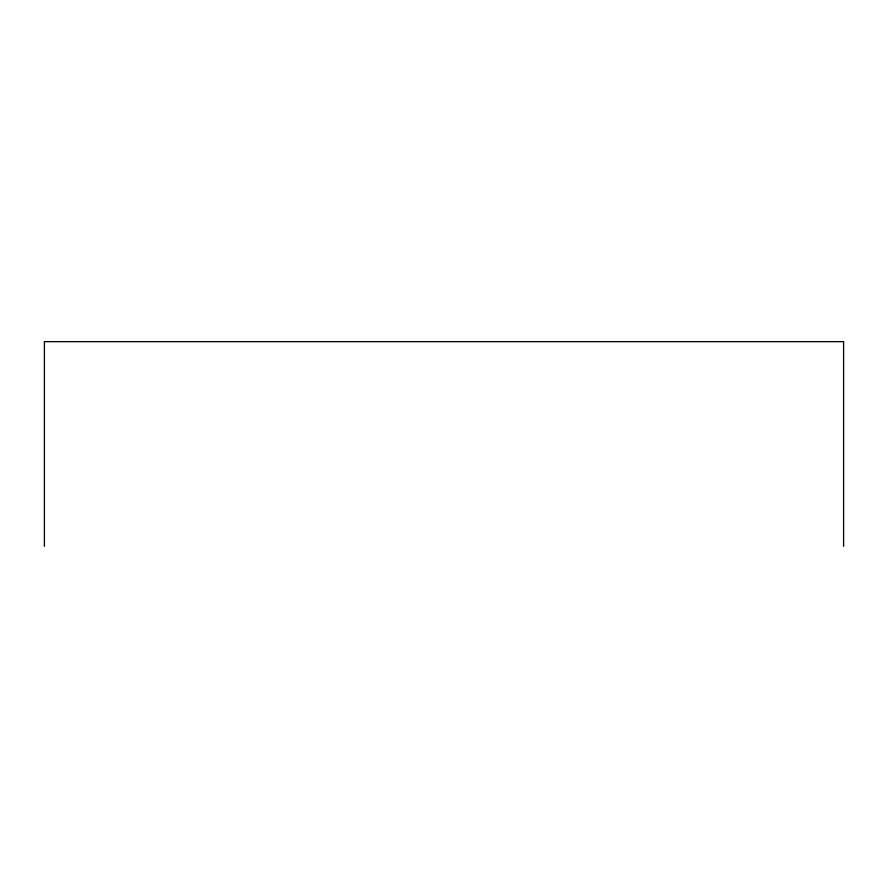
<?xml version="1.0" encoding="UTF-8"?>
<svg xmlns="http://www.w3.org/2000/svg" width="888" height="888" viewBox="0 0 888 888"><rect width="100%" height="100%" fill="white"/><g stroke="black" fill="none" stroke-linecap="round" stroke-linejoin="round"><path stroke-width="1.33" d="M843.6 546.353L843.6 341.647L44.4 341.647L44.4 546.353"/></g></svg>
